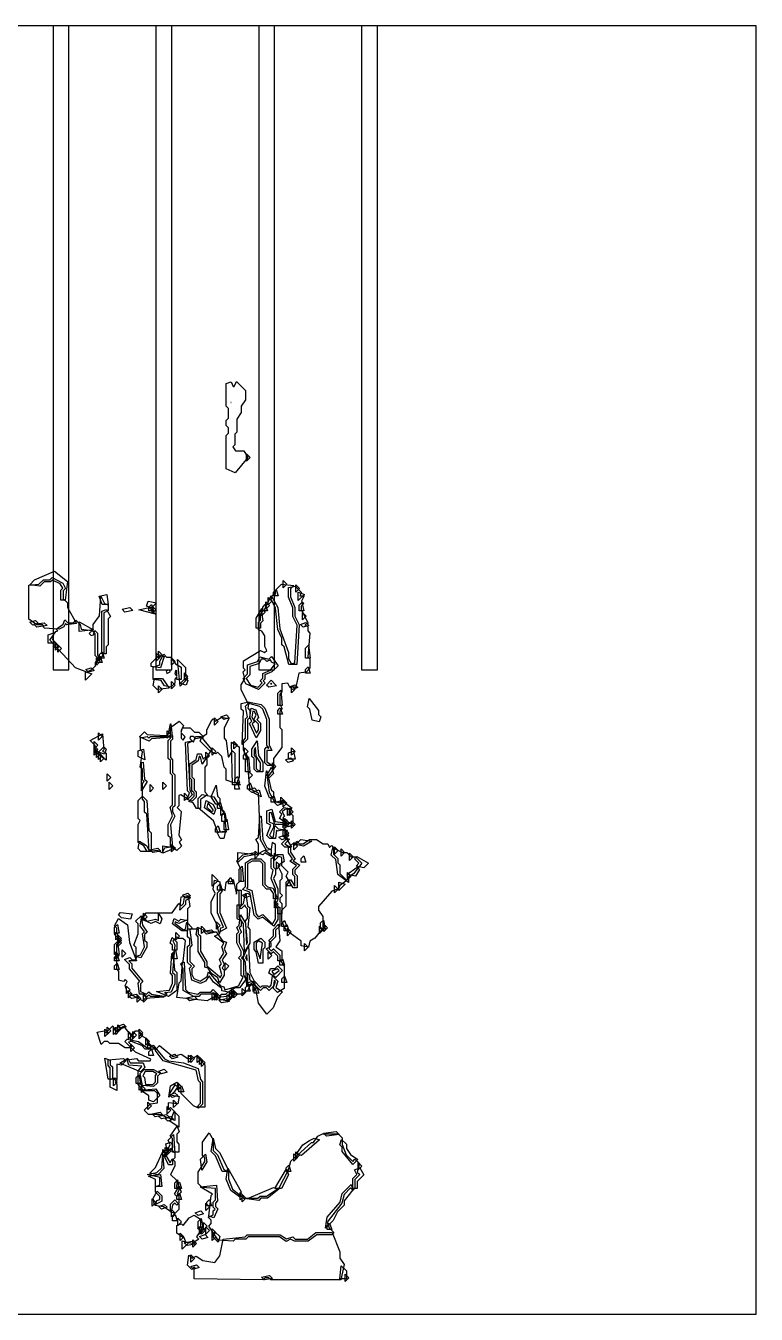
# Model space of a CAD drawing. Header units: millimetres. Extents: x 0 to 289, y 0 to 289.
# Drawn here: x 125.1 to 289.1, y 0 to 289.1 of the extents above; entities that cross this region are included whole.
import ezdxf

# ---------------------------------------------------------------- set-up
doc = ezdxf.new("R2010")
doc.units = ezdxf.units.MM
for name, color, linetype in [('CUT_OUTLINE', 5, 'Continuous'), ('CUT_SLOT', 1, 'Continuous'), ('ENG_D', 3, 'Continuous'), ('ENG_K', 2, 'Continuous'), ('ENG_L', 4, 'Continuous')]:
    doc.layers.add(name, color=color, linetype=linetype)

msp = doc.modelspace()

# ---------------------------------------------------------------- linework, layer by layer
at = {"layer": 'CUT_OUTLINE'}
msp.add_lwpolyline([(0, 0), (289.14, 0), (289.14, 289.14), (0, 289.14), (0, 0)], close=True, dxfattribs=at)
at = {"layer": 'CUT_SLOT'}
for points in [[(131.24, 144.57), (134.8, 144.57), (134.8, 289.14), (131.24, 289.14), (131.24, 144.57)], [(131.24, 144.57), (134.8, 144.57), (134.8, 289.14), (131.24, 289.14), (131.24, 144.57)], [(154.33, 144.57), (157.9, 144.57), (157.9, 289.14), (154.33, 289.14), (154.33, 144.57)], [(154.33, 144.57), (157.9, 144.57), (157.9, 289.14), (154.33, 289.14), (154.33, 144.57)], [(177.43, 144.57), (180.99, 144.57), (180.99, 289.14), (177.43, 289.14), (177.43, 144.57)], [(177.43, 144.57), (180.99, 144.57), (180.99, 289.14), (177.43, 289.14), (177.43, 144.57)], [(200.52, 144.57), (204.09, 144.57), (204.09, 289.14), (200.52, 289.14), (200.52, 144.57)]]:
    msp.add_lwpolyline(points, close=True, dxfattribs=at)
at = {"layer": 'ENG_D'}
for points in [[(175.51, 192.28), (174.69, 191.45), (174.69, 193.1), (175.51, 192.28)], [(134.45, 158.61), (136.52, 154.98), (134.36, 154.67), (134.03, 155), (133.66, 154.27), (132.57, 153.72), (129.21, 153.98), (128.97, 154.69), (127.62, 154.69), (125.77, 156.01), (125.77, 163.58), (128.07, 163.83), (129.05, 164.81), (130.49, 164.81), (131.03, 165.35), (133.43, 164.02), (134.02, 162.83), (133.48, 162.3), (133.48, 160.57), (134.45, 159.61), (134.45, 158.61)], [(180.52, 161.38), (181.19, 161.61), (181.19, 162.5), (182.55, 163.86), (185.33, 163.55), (184.57, 162.78), (184.57, 161), (185.53, 158.59), (185.53, 156.67), (186.5, 154.74), (186, 145.77), (184.14, 145.77), (183.14, 149.75), (182.64, 150.25), (182.64, 151.74), (181.68, 153.66), (181.2, 158.48), (180.21, 160.45), (180.52, 161.38)], [(185.77, 163.7), (186.59, 162.88), (185.77, 162.06), (185.77, 163.7)], [(187.66, 161.54), (186.25, 160.13), (186.25, 162.01), (187.66, 161.54)], [(142.64, 148.36), (141.72, 146.83), (140.71, 147.84), (140.71, 152.66), (140.23, 153.14), (140.23, 154.77), (141.68, 156.7), (141.98, 161.13), (142.81, 159.46), (143.6, 159.2), (143.6, 157.91), (142.64, 157.43), (142.64, 148.36)], [(152.76, 158.64), (153.35, 159.23), (153.82, 157.82), (152.76, 157.82), (152.76, 158.64)], [(178.3, 157.82), (178.3, 158.64), (178.89, 159.23), (179.36, 157.82), (178.3, 157.82)], [(179.02, 159.85), (179.85, 159.03), (179.02, 158.2), (179.02, 159.85)], [(179.51, 159.17), (179.51, 160.81), (180.33, 159.99), (179.51, 159.17)], [(187.51, 157.82), (186.49, 157.82), (186.49, 159.12), (187.12, 159.75), (187.51, 157.82)], [(176.86, 156.2), (177.96, 158.04), (178.32, 155.57), (177.82, 155.07), (177.82, 153.97), (176.86, 153.97), (176.86, 156.2)], [(178.88, 157.58), (178.06, 156.76), (178.06, 158.4), (178.88, 157.58)], [(187.22, 155.79), (187.22, 157.44), (188.04, 156.62), (187.22, 155.79)], [(137.1, 155.34), (140.29, 153.57), (137.1, 153.21), (137.1, 155.34)], [(186.77, 154.79), (188, 155.2), (188.63, 154.58), (187.39, 154.17), (186.77, 154.79)], [(130.11, 152.45), (131.39, 152.88), (131.1, 151.39), (131.9, 150.59), (130.11, 150.59), (130.11, 152.45)], [(131.32, 151.17), (132.14, 150.35), (131.32, 149.53), (131.32, 151.17)], [(132.62, 149.87), (131.8, 149.05), (131.8, 150.69), (132.62, 149.87)], [(132.28, 148.56), (132.28, 150.21), (133.1, 149.39), (132.28, 148.56)], [(153.24, 146.11), (155.1, 147.98), (156.2, 147.61), (155.33, 145.02), (153.24, 145.32), (153.24, 146.11)], [(174.93, 145.71), (177.17, 146.45), (177.69, 147.5), (179.67, 147), (180.26, 147.59), (181.75, 145.51), (180.37, 144.12), (178.78, 143.45), (178.78, 142.54), (178.4, 142.16), (178.88, 141.68), (177.39, 140.18), (174.51, 141.49), (173.91, 142.69), (174.93, 143.7), (174.93, 145.71)], [(187.94, 149.49), (188.6, 150.15), (188.93, 147.22), (187.94, 147.22), (187.94, 149.49)], [(139.2, 144.05), (138.58, 144.67), (139.81, 145.08), (140.44, 144.46), (139.2, 144.05)], [(140.95, 147.32), (141.78, 146.5), (140.95, 145.67), (140.95, 147.32)], [(157.82, 145.67), (157.82, 147.32), (158.64, 146.5), (157.82, 145.67)], [(159.8, 140.91), (159.2, 146.9), (160.95, 145.15), (160.95, 143.22), (161.53, 142.64), (159.8, 140.91)], [(187.94, 143.85), (187.94, 144.67), (188.53, 145.26), (189, 143.85), (187.94, 143.85)], [(157.29, 140.52), (154.6, 140.22), (153.7, 141.12), (154.01, 142.64), (155.78, 142.64), (157.29, 140.52)], [(158.64, 141.2), (157.82, 140.37), (157.82, 142.02), (158.64, 141.2)], [(181.44, 141.05), (179.67, 140.69), (179.16, 141.2), (180.23, 142.26), (181.44, 141.05)], [(182.35, 140.04), (182.66, 136.62), (181.67, 136.62), (181.67, 139.37), (182.35, 140.04)], [(184.36, 140.82), (185.59, 141.23), (186.22, 140.61), (184.98, 140.2), (184.36, 140.82)], [(174.43, 136.46), (175.33, 137.36), (177.94, 136.84), (178.75, 136.03), (179.75, 133.53), (179.75, 127.76), (180.38, 126.5), (179.26, 126.5), (179.26, 123.98), (180.71, 123.01), (180.71, 122.32), (179.28, 120.41), (179.74, 117.18), (180.88, 115.13), (182.09, 114.73), (182.61, 115.25), (184.92, 113.6), (183.24, 113.26), (182.69, 112.72), (183.17, 111.75), (182.8, 111.38), (183.77, 110.9), (182.74, 109.87), (181.01, 109.87), (180.29, 112.52), (179.75, 112.52), (179.75, 110.5), (180.71, 110.02), (180.71, 109.33), (179.8, 107.51), (180.29, 107.02), (180.73, 107.16), (181.01, 109.67), (181.79, 108.89), (183.87, 108.6), (183.22, 107.94), (183.77, 107.4), (183.03, 107.03), (184.29, 106.6), (183.26, 105.57), (184.57, 104.7), (184.57, 103.68), (185.6, 102.13), (185.18, 101.72), (186.63, 100.75), (185.53, 99.65), (185.53, 98.89), (186.01, 98.41), (186.01, 95.66), (185.15, 95.66), (183.57, 98.3), (184.03, 99.22), (182.64, 100.62), (182.64, 102.47), (181.19, 102.95), (181.19, 105.4), (180.42, 105.86), (180.21, 104.39), (179.15, 104.04), (177.82, 106.43), (177.34, 116.95), (175.42, 117.91), (174.93, 124.27), (173.96, 126.69), (173.96, 128.77), (174.45, 129.25), (174.45, 133.58), (174.91, 134.05), (174.43, 136.46)], [(182.73, 134.69), (181.67, 134.69), (181.67, 135.51), (182.26, 136.1), (182.73, 134.69)], [(168.28, 133), (167.46, 132.18), (167.46, 133.83), (168.28, 133)], [(168.94, 134.07), (170.17, 134.48), (170.8, 133.86), (169.56, 133.45), (168.94, 134.07)], [(176.43, 132.96), (175.94, 132.47), (176.88, 130.39), (177.34, 131.14), (177.34, 132.42), (176.32, 133.44), (176.83, 134.45), (176.44, 135.22), (176.09, 135.33), (175.9, 134.01), (176.43, 132.96)], [(141.44, 130.45), (142.26, 129.63), (141.44, 128.81), (141.44, 130.45)], [(151.31, 115.55), (151.31, 119.13), (151.7, 119.51), (151.31, 119.89), (151.31, 122.3), (150.82, 122.8), (151.3, 126.17), (150.83, 126.64), (150.83, 129.35), (152.36, 129.65), (152.76, 129.25), (153.14, 129.63), (156.52, 129.63), (157.12, 130.23), (157.57, 132.52), (157.69, 132.52), (158.07, 129.06), (157.58, 128.57), (157.58, 124.91), (158.06, 124.43), (158.06, 121.54), (158.54, 121.06), (158.54, 114.11), (158.06, 113.63), (158.06, 112.82), (158.57, 111.8), (157.59, 109.83), (158.08, 104.85), (156.29, 104.59), (155.76, 103.52), (154.65, 104.08), (152.78, 103.81), (152.28, 112.18), (151.8, 112.66), (151.8, 115.07), (151.31, 115.55)], [(141.29, 127.7), (140.47, 126.88), (140.47, 128.52), (141.29, 127.7)], [(143.16, 126.8), (142.79, 125.71), (141.47, 126.15), (142.64, 127.32), (143.16, 126.8)], [(163.36, 117.2), (163.36, 116.04), (162.46, 115.14), (161.37, 115.5), (161.88, 117.04), (161.44, 117.48), (160.94, 128.38), (162.48, 128.69), (162.78, 128.39), (163.19, 129.63), (164.44, 129.63), (166.79, 126.76), (164.69, 123.45), (164.36, 125.11), (164.03, 125.22), (163.82, 124.18), (162.4, 123.24), (162.4, 120.57), (162.88, 120.09), (162.88, 117.68), (163.36, 117.2)], [(173, 127.36), (173, 120.42), (172.57, 119.56), (173.34, 118.79), (171.56, 118.79), (171.3, 128.38), (173, 127.36)], [(141.29, 126.26), (140.47, 125.43), (140.47, 127.08), (141.29, 126.26)], [(140.95, 124.95), (140.95, 126.6), (141.78, 125.77), (140.95, 124.95)], [(141.44, 126.12), (142.26, 125.29), (141.44, 124.47), (141.44, 126.12)], [(141.92, 123.99), (141.92, 125.63), (142.74, 124.81), (141.92, 123.99)], [(166.98, 125.43), (166.98, 127.08), (167.8, 126.26), (166.98, 125.43)], [(176.86, 125.21), (176.68, 127.19), (176.37, 126.67), (176.37, 125.39), (176.86, 124.91), (176.86, 122.5), (177.4, 121.95), (177.82, 122.09), (177.82, 123.77), (176.86, 125.21)], [(185.23, 126.33), (185.58, 124.57), (184.08, 124.57), (184.08, 125.95), (185.23, 126.33)], [(160.71, 115.31), (160.71, 116.96), (161.53, 116.14), (160.71, 115.31)], [(169.62, 112.36), (170.14, 108.19), (168.26, 108.19), (167.26, 110.69), (163.84, 113.62), (163.84, 115.75), (164.73, 116.64), (167.37, 116.11), (169.62, 112.36)], [(165.79, 113.81), (166.8, 112.8), (167.22, 112.94), (167.22, 113.17), (166.13, 114.69), (165.97, 114.69), (165.79, 113.81)], [(184.67, 112.76), (183.84, 111.94), (183.84, 113.59), (184.67, 112.76)], [(183.36, 111.18), (184.18, 110.35), (183.36, 109.53), (183.36, 111.18)], [(184.63, 110.39), (185.25, 109.77), (184.02, 109.36), (183.4, 109.98), (184.63, 110.39)], [(183.36, 108.77), (184.18, 107.94), (183.36, 107.12), (183.36, 108.77)], [(174.4, 91.89), (173.48, 90.98), (173, 91.46), (173, 94.83), (172.52, 95.32), (172.52, 96.48), (173.48, 97.44), (173.48, 99.7), (172.47, 101.73), (173.85, 103.11), (176.45, 103.63), (176.9, 103.18), (178.8, 104.13), (180.71, 102.77), (180.71, 100.33), (181.19, 99.85), (181.19, 98.73), (180.73, 97.81), (181.67, 95.46), (181.67, 93.25), (180.71, 93.25), (180.71, 94.38), (180.09, 95.42), (179.16, 95.42), (178.3, 96.28), (178.3, 101.1), (177.72, 101.68), (175.96, 101.68), (174.93, 101.06), (174.93, 95.8), (174.65, 95.52), (175.86, 95.12), (176.84, 89.75), (177.38, 89.2), (178.35, 89.68), (180.33, 87.7), (180.57, 87.7), (181.19, 88.74), (181.19, 91.32), (182.16, 91.32), (182.16, 87.12), (181.19, 86.16), (181.19, 84.71), (179.75, 83.27), (179.75, 82.02), (180.23, 81.54), (180.71, 82.02), (182.16, 80.58), (182.16, 79.59), (183.12, 78.14), (183.12, 73.11), (181.64, 72.22), (180.68, 73.18), (181.16, 74.63), (180.88, 74.91), (180.7, 73.62), (179.75, 72.67), (179.16, 73.25), (178.4, 73.25), (177.82, 72.67), (175.41, 75.08), (175.41, 76.04), (174.93, 76.52), (174.93, 76.62), (174.93, 74.31), (175.46, 73.78), (174.87, 72.6), (173.55, 71.8), (171.94, 71.8), (171.52, 72.22), (170.2, 71.33), (168.34, 71.06), (167.22, 72.18), (166.84, 71.8), (164.43, 71.8), (163.94, 71.32), (162.82, 71.32), (160.47, 72.62), (160.47, 77.53), (159.94, 78.6), (160.48, 79.14), (160.94, 83.76), (160.37, 84.33), (159.41, 84.33), (159.03, 84.71), (158.11, 83.8), (158.55, 82.93), (158.07, 76.71), (158.54, 76.24), (158.54, 74.16), (157.75, 72.3), (156.25, 72.13), (156.78, 71.87), (156.23, 71.32), (153.14, 71.32), (152.76, 71.7), (152.28, 71.22), (151.7, 71.8), (150.62, 71.8), (150.34, 74.3), (150.75, 74.71), (148.42, 77.5), (148.42, 78.45), (147.25, 79.62), (148.49, 80.03), (149.01, 79.51), (149.72, 79.51), (150.18, 80.43), (150.9, 80.67), (151.79, 82.44), (151.3, 85.38), (151.73, 85.81), (150.82, 87.17), (151.14, 89.42), (152.35, 88.21), (154.23, 88.68), (154.93, 88.34), (154.93, 90.11), (157.94, 90.11), (159.48, 92.17), (159.99, 91.66), (160.49, 92.16), (160.76, 93.49), (161.64, 93.49), (161.93, 91.47), (161.43, 90.98), (161.43, 88.51), (159.5, 87.68), (158.68, 88.09), (158.58, 87.79), (160.52, 86.29), (160.98, 86.44), (161.29, 87.95), (162.5, 86.74), (161.93, 86.17), (162.41, 82.8), (161.92, 82.3), (161.92, 79.13), (162.98, 78.07), (162.4, 77.49), (162.4, 76.2), (162.82, 75.36), (164.3, 74.73), (165.81, 75.81), (166.16, 76.87), (168.8, 73.7), (169.58, 73.44), (169.78, 72.82), (172.84, 73.69), (173.91, 75.62), (173.48, 76.04), (173.48, 79.41), (172.9, 79.99), (173.48, 80.58), (173.48, 81.38), (172.52, 83.31), (172.52, 85.4), (172.95, 85.82), (172.47, 86.79), (173.01, 87.34), (173.34, 89.62), (174.44, 87.78), (174.65, 82.97), (174.92, 83.42), (174.44, 88.28), (174.93, 88.77), (174.93, 90.98), (174.46, 91.45), (174.4, 91.89)], [(152.22, 105.22), (152.91, 103.85), (150.97, 103.85), (150.33, 104.49), (150.66, 106.16), (152.22, 105.22)], [(157.82, 103.75), (157.82, 105.39), (158.64, 104.57), (157.82, 103.75)], [(185.29, 105.88), (186.11, 105.05), (185.29, 104.23), (185.29, 105.88)], [(185.76, 105.39), (186.89, 106.51), (189.37, 106.16), (187.5, 105.04), (185.76, 105.39)], [(197.58, 98.17), (197.58, 96.86), (195.18, 98.66), (194.7, 102.05), (193.7, 103.05), (194.03, 104.69), (196.19, 103.61), (197.19, 103.61), (198.16, 102.64), (199.12, 102.64), (200.55, 101.22), (198.7, 98.85), (197.58, 98.17)], [(180.95, 101.82), (180.95, 103.47), (181.77, 102.64), (180.95, 101.82)], [(181.43, 99.89), (181.43, 101.54), (182.26, 100.72), (181.43, 99.89)], [(187.56, 102.85), (188.03, 101.44), (186.98, 101.44), (186.98, 102.26), (187.56, 102.85)], [(168.49, 85.64), (168.19, 87.14), (166.74, 90.06), (166.74, 92.58), (167.67, 94.45), (167.21, 95.37), (167.5, 97.42), (168.66, 97.03), (168.66, 95.51), (169.24, 94.93), (168.66, 94.35), (168.66, 90.16), (170.17, 86.64), (168.49, 85.64)], [(170.59, 96.62), (170.59, 97.44), (171.18, 98.03), (171.65, 96.62), (170.59, 96.62)], [(183.6, 96.96), (184.19, 97.55), (184.66, 96.14), (183.6, 96.14), (183.6, 96.96)], [(195.27, 95.42), (194.44, 94.59), (194.44, 96.24), (195.27, 95.42)], [(195.41, 95.07), (195.41, 96.95), (196.82, 96.48), (195.41, 95.07)], [(162.12, 93.86), (160.89, 93.45), (160.27, 94.07), (161.5, 94.49), (162.12, 93.86)], [(180.95, 91.22), (180.95, 92.86), (181.77, 92.04), (180.95, 91.22)], [(151.56, 89.97), (152.38, 89.15), (151.56, 88.33), (151.56, 89.97)], [(145.05, 86.84), (145.68, 87.47), (146.07, 85.54), (145.05, 85.54), (145.05, 86.84)], [(166.8, 76.45), (166.09, 77.63), (165.29, 77.89), (165.29, 78.96), (163.84, 81.37), (163.84, 84.71), (163.34, 85.22), (163.67, 86.86), (165.83, 85.78), (167.82, 85.78), (169.29, 83.81), (170.17, 83.52), (169.65, 81.94), (170.15, 80.94), (169.18, 79.5), (169.66, 78.55), (169.2, 77.63), (169.63, 77.2), (169.63, 76.07), (168.6, 74.36), (168.22, 75.5), (166.8, 76.45)], [(183.7, 86.98), (182.64, 86.98), (182.64, 87.8), (183.23, 88.39), (183.7, 86.98)], [(183.71, 87.43), (184.18, 86.02), (183.12, 86.02), (183.12, 86.84), (183.71, 87.43)], [(191.07, 85.44), (191.07, 87.08), (191.89, 86.26), (191.07, 85.44)], [(191.31, 86.5), (191.31, 87.8), (191.94, 88.43), (192.33, 86.5), (191.31, 86.5)], [(145.29, 83.99), (145.29, 85.64), (146.11, 84.81), (145.29, 83.99)], [(145.77, 85.15), (146.6, 84.33), (145.77, 83.51), (145.77, 85.15)], [(145.77, 82.55), (145.77, 84.19), (146.6, 83.37), (145.77, 82.55)], [(183.84, 84.95), (183.84, 86.6), (184.67, 85.78), (183.84, 84.95)], [(145.05, 82.99), (145.72, 83.65), (146.04, 80.72), (145.05, 80.72), (145.05, 82.99)], [(147.56, 80.96), (146.74, 80.14), (146.74, 81.78), (147.56, 80.96)], [(177.72, 79.72), (178.28, 83.24), (177.37, 83.79), (176.86, 83.27), (176.86, 81.97), (177.72, 79.72)], [(187.7, 83.23), (188.52, 82.4), (187.7, 81.58), (187.7, 83.23)], [(146.11, 79.27), (145.05, 79.27), (145.05, 80.09), (145.64, 80.68), (146.11, 79.27)], [(145.05, 77.34), (145.05, 78.17), (145.64, 78.75), (146.11, 77.34), (145.05, 77.34)], [(169.87, 78.89), (170.69, 78.07), (169.87, 77.24), (169.87, 78.89)], [(174.8, 79.35), (174.74, 80.62), (174.47, 80), (174.8, 79.35)], [(181.62, 77.54), (180.34, 76.99), (180.78, 76.25), (182.03, 77.13), (181.62, 77.54)], [(148.52, 72.77), (147.7, 71.94), (147.7, 73.59), (148.52, 72.77)], [(171.31, 72.62), (172.14, 71.8), (171.31, 70.98), (171.31, 72.62)], [(174.72, 74.32), (175.96, 74.73), (176.58, 74.11), (175.34, 73.7), (174.72, 74.32)], [(176.13, 74.07), (176.96, 73.25), (176.13, 72.43), (176.13, 74.07)], [(177.43, 72.04), (176.37, 72.04), (176.37, 72.87), (176.96, 73.45), (177.43, 72.04)], [(148.18, 71.47), (149.95, 71.82), (150.6, 71.17), (148.83, 70.82), (148.18, 71.47)], [(150.93, 70.84), (150.11, 70.02), (150.11, 71.66), (150.93, 70.84)], [(152.38, 70.84), (151.56, 70.02), (151.56, 71.66), (152.38, 70.84)], [(163.61, 70.69), (161.84, 70.34), (161.19, 70.99), (162.96, 71.34), (163.61, 70.69)], [(167.46, 72.14), (168.28, 71.32), (167.46, 70.5), (167.46, 72.14)], [(170.35, 70.02), (170.35, 71.66), (171.17, 70.84), (170.35, 70.02)], [(171.65, 71.32), (170.83, 70.5), (170.83, 72.14), (171.65, 71.32)], [(143.7, 63.13), (142.88, 62.31), (142.88, 63.95), (143.7, 63.13)], [(144.19, 63.61), (143.36, 62.79), (143.36, 64.43), (144.19, 63.61)], [(144.81, 64.43), (145.63, 63.61), (144.81, 62.79), (144.81, 64.43)], [(145.77, 63.27), (145.77, 64.91), (146.6, 64.09), (145.77, 63.27)], [(147.36, 61.2), (147.86, 61.7), (150.45, 61.19), (152.36, 59.75), (153.14, 59.75), (153.74, 60.35), (156.29, 57.3), (157.17, 56.86), (160.53, 56.38), (163.81, 55.11), (164.31, 52.65), (164.81, 52.14), (164.81, 47.13), (163.89, 46.21), (162.74, 46.79), (159.99, 49.54), (159.99, 50.47), (158.61, 51.46), (157.25, 49.32), (159.55, 48.86), (159.22, 47.2), (157.1, 47.44), (157.1, 45.88), (157.58, 46.36), (158.54, 45.4), (158.54, 43.5), (155.13, 44.82), (152.66, 44.82), (151.7, 45.78), (153.13, 47.21), (154.69, 47.43), (154.69, 49.54), (154.11, 50.12), (151.7, 50.12), (150.35, 51.46), (150.35, 54.53), (151.13, 55.69), (148.25, 55.91), (147.86, 57.06), (149.95, 57.36), (150.45, 56.86), (153.07, 56.86), (153.19, 57.22), (149.73, 58.83), (147.36, 61.2)], [(149.01, 62.65), (148.18, 61.82), (148.18, 63.47), (149.01, 62.65)], [(149.49, 62.16), (148.66, 61.34), (148.66, 62.99), (149.49, 62.16)], [(149.15, 63.47), (149.97, 62.65), (149.15, 61.82), (149.15, 63.47)], [(150.59, 61.82), (150.59, 63.47), (151.41, 62.65), (150.59, 61.82)], [(152.04, 60.38), (152.04, 62.02), (152.86, 61.2), (152.04, 60.38)], [(152.52, 61.06), (153.34, 60.24), (152.52, 59.41), (152.52, 61.06)], [(158.61, 58.34), (159.23, 57.72), (158, 57.31), (157.37, 57.93), (158.61, 58.34)], [(162.16, 58.17), (162.98, 57.35), (162.16, 56.52), (162.16, 58.17)], [(145.53, 52.77), (144.09, 52.77), (144.09, 55.32), (143.6, 55.8), (143.6, 57.09), (147.07, 57.35), (147.56, 56.86), (146.58, 55.88), (145.53, 56.09), (145.53, 52.77)], [(144.81, 51.22), (144.81, 52.87), (145.63, 52.04), (144.81, 51.22)], [(152.01, 51.56), (153.62, 51.56), (154.21, 52.14), (154.21, 53.59), (154.54, 53.92), (153.66, 54.45), (151.93, 54.45), (151.38, 53.53), (151.78, 53.12), (152.01, 51.56)], [(177.72, 26.5), (179.19, 26.5), (181.97, 28.36), (184.1, 32.37), (184.59, 34.34), (189.29, 38.55), (189.74, 38.55), (190.67, 39.94), (191.74, 40.48), (195.27, 40.48), (196.13, 39.62), (196.13, 38.12), (197.06, 35.8), (198.54, 34.31), (199.02, 34.8), (200.01, 33.81), (199.53, 31.88), (200.09, 31.32), (199.02, 30.26), (199.02, 28.33), (198.54, 27.85), (198.06, 28.33), (196.59, 26.86), (196.11, 24.95), (192.79, 20.68), (193.21, 19.41), (194.3, 18.31), (193.82, 17.83), (190.43, 17.83), (188.5, 16.38), (185.47, 16.38), (184.57, 16.84), (183.58, 16.35), (182.08, 17.35), (175.03, 17.35), (174.55, 16.87), (172.14, 16.87), (171.65, 16.38), (168.29, 16.64), (166.18, 19.79), (166.74, 20.34), (166.74, 21.1), (166.09, 21.75), (167.22, 22.32), (167.22, 23.23), (167.6, 23.61), (167.22, 23.99), (167.22, 25.16), (167.7, 25.64), (167.7, 28.21), (164.7, 28.44), (163.84, 29.3), (163.84, 31.87), (165.29, 34.28), (165.29, 35.08), (164.81, 35.56), (164.81, 38.63), (166.27, 40.68), (167.22, 39.1), (167.22, 36.72), (168.14, 35.8), (169.57, 32.46), (170.59, 31.95), (170.59, 30.41), (171.51, 28.1), (174.05, 26.02), (177.24, 26.02), (177.72, 26.5)], [(158.58, 36.22), (157.02, 37), (157.55, 38.07), (157.05, 39.08), (158.26, 40.3), (158.58, 36.22)], [(159.56, 28), (159.08, 27.03), (159.51, 26.6), (159.51, 24.96), (159.03, 24.48), (158.54, 24.96), (158.04, 24.46), (157.75, 22.97), (156.05, 24.1), (154.13, 24.38), (154.5, 25.49), (155.17, 25.71), (155.17, 26.4), (154.21, 27.37), (154.21, 28.58), (155.17, 29.06), (155.17, 30.65), (152.39, 31.35), (154.57, 31.79), (155.66, 32.88), (155.95, 36.67), (157.56, 33.99), (158, 34.86), (158.54, 34.31), (158.54, 33.19), (157.63, 31.37), (159.03, 29.98), (159.03, 28.53), (159.56, 28)], [(156.37, 36.96), (157.2, 36.14), (156.37, 35.32), (156.37, 36.96)], [(156.86, 35.8), (156.86, 37.45), (157.68, 36.62), (156.86, 35.8)], [(159.03, 29.01), (159.61, 29.6), (160.08, 28.19), (159.03, 28.19), (159.03, 29.01)], [(153.48, 24.24), (153.48, 25.88), (154.31, 25.06), (153.48, 24.24)], [(158.64, 22.65), (157.82, 21.83), (157.82, 23.47), (158.64, 22.65)], [(166.83, 24.34), (165.77, 24.34), (165.77, 25.16), (166.36, 25.75), (166.83, 24.34)], [(163.84, 20.82), (164.47, 21.45), (164.86, 19.52), (163.84, 19.52), (163.84, 20.82)], [(160.57, 17.35), (159.75, 16.53), (159.75, 18.17), (160.57, 17.35)], [(164.09, 19.62), (164.91, 18.79), (164.09, 17.97), (164.09, 19.62)], [(167.8, 17.35), (166.98, 16.53), (166.98, 18.17), (167.8, 17.35)], [(161.36, 15.4), (160.7, 16.05), (162.48, 16.41), (163.13, 15.75), (161.36, 15.4)], [(162.98, 12.53), (162.16, 11.71), (162.16, 13.35), (162.98, 12.53)], [(162.82, 10.09), (162.19, 10.71), (163.43, 11.12), (164.05, 10.5), (162.82, 10.09)], [(178.7, 7.69), (178.05, 8.34), (179.83, 8.69), (180.48, 8.04), (178.7, 7.69)], [(197.09, 7.95), (195.62, 7.95), (195.95, 10.89), (197.09, 9.74), (197.09, 7.95)]]:
    msp.add_lwpolyline(points, close=True, dxfattribs=at)
at = {"layer": 'ENG_K'}
for points in [[(127.08, 164.77), (131.59, 166.77), (134.46, 164.43), (133.94, 160.23), (133, 160.23), (133, 162.5), (133.42, 162.92), (132.83, 163.9), (131.12, 164.76), (130.69, 164.33), (129.25, 164.33), (128.27, 163.35), (125.99, 163.67), (127.08, 164.77)], [(180.71, 161.19), (180.71, 162.02), (181.3, 162.6), (181.77, 161.19), (180.71, 161.19)], [(183.7, 163.84), (182.88, 163.02), (182.88, 164.67), (183.7, 163.84)], [(143.33, 161.48), (143.64, 159.27), (142.23, 159.27), (141.6, 161.14), (143.33, 161.48)], [(154.45, 159.66), (153.31, 158.51), (152.21, 158.87), (152.6, 160.03), (154.45, 159.66)], [(142.16, 157.75), (143.23, 158.11), (144.15, 156.58), (143.6, 156.03), (143.6, 150.25), (143.12, 149.77), (143.12, 148.18), (142.16, 148.18), (142.16, 157.75)], [(146.73, 158.21), (148.5, 158.56), (149.15, 157.91), (147.38, 157.56), (146.73, 158.21)], [(152.84, 158.56), (154.27, 157.13), (150.46, 158.09), (152.84, 158.56)], [(153.48, 157.24), (153.48, 158.88), (154.31, 158.06), (153.48, 157.24)], [(127.91, 155.06), (126.67, 154.65), (126.05, 155.28), (127.29, 155.69), (127.91, 155.06)], [(127.62, 154.19), (126.95, 154.86), (129.23, 155.18), (129.9, 154.52), (127.62, 154.19)], [(142.25, 146.25), (141.2, 146.25), (141.2, 147.08), (141.78, 147.66), (142.25, 146.25)], [(142.73, 147.22), (141.68, 147.22), (141.68, 148.04), (142.26, 148.63), (142.73, 147.22)], [(155.27, 147.46), (154.45, 146.64), (154.45, 148.28), (155.27, 147.46)], [(154.93, 148.76), (155.75, 147.94), (154.93, 147.12), (154.93, 148.76)], [(138.54, 142.3), (138.54, 144.18), (139.95, 143.71), (138.54, 142.3)], [(159.78, 141.57), (160.95, 142.74), (161.47, 142.22), (161.11, 141.13), (159.78, 141.57)], [(160.71, 142.3), (160.71, 143.95), (161.53, 143.12), (160.71, 142.3)], [(154.93, 141.05), (155.75, 140.23), (154.93, 139.41), (154.93, 141.05)], [(184.81, 141.05), (185.63, 140.23), (184.81, 139.41), (184.81, 141.05)], [(175.69, 135.97), (176.8, 135.6), (177.37, 133.9), (176.96, 133.48), (177.82, 132.62), (177.82, 131.01), (176.83, 129.35), (175.36, 132.57), (175.84, 133.05), (175.4, 133.93), (175.69, 135.97)], [(191.35, 134.03), (190.99, 132.97), (189.42, 133.28), (188.92, 135.78), (188.4, 136.3), (188.77, 138.14), (190.83, 135.5), (190.83, 134.55), (191.35, 134.03)], [(143.12, 124.33), (140.71, 126.14), (140.71, 127.6), (139.59, 128.72), (142.37, 130.26), (142.65, 126.65), (142.32, 126.32), (143.12, 125.92), (143.12, 124.33)], [(151.8, 130.69), (152.38, 130.11), (158.06, 129.81), (158.06, 129.47), (153.35, 129.15), (152.82, 128.62), (150.65, 129.55), (151.8, 130.69)], [(156.86, 130.93), (157.68, 130.11), (156.86, 129.29), (156.86, 130.93)], [(171.8, 126.88), (171.8, 128.52), (172.62, 127.7), (171.8, 126.88)], [(177.33, 125.38), (178.3, 123.92), (178.3, 121.68), (177, 121.68), (176.37, 122.3), (176.37, 124.71), (175.89, 125.19), (175.89, 126.8), (177.03, 128.7), (177.33, 125.38)], [(165.29, 117.2), (165.91, 116.58), (164.33, 115.53), (164.33, 113.49), (163.47, 113.49), (162.72, 114.73), (161.71, 115.07), (162.88, 116.24), (162.88, 117), (162.4, 117.48), (162.4, 119.89), (161.92, 120.37), (161.92, 123.49), (163.39, 124.47), (163.65, 125.77), (164.5, 125.77), (164.91, 124.53), (165.29, 124.91), (165.77, 124.43), (165.77, 123.27), (165.29, 122.78), (165.29, 117.2)], [(165.53, 124.47), (165.53, 126.12), (166.35, 125.29), (165.53, 124.47)], [(174.55, 125.98), (175.02, 124.57), (173.96, 124.57), (173.96, 125.39), (174.55, 125.98)], [(175.03, 126.26), (174.2, 125.43), (174.2, 127.08), (175.03, 126.26)], [(175.12, 125.1), (175.43, 121.68), (174.45, 121.68), (174.45, 124.43), (175.12, 125.1)], [(183.4, 124.43), (184.63, 124.85), (185.25, 124.22), (184.02, 123.81), (183.4, 124.43)], [(184.81, 127.08), (185.63, 126.26), (184.81, 125.43), (184.81, 127.08)], [(175.17, 121.78), (175.99, 120.96), (175.17, 120.13), (175.17, 121.78)], [(180.71, 117.2), (180.71, 115.9), (179.82, 115.9), (178.78, 118.51), (179.16, 121.91), (179.23, 121.92), (180.21, 117.7), (180.71, 117.2)], [(179.75, 120.37), (179.2, 120.92), (180.29, 122.73), (180.75, 121.37), (179.75, 120.37)], [(144.19, 120.47), (143.36, 119.65), (143.36, 121.3), (144.19, 120.47)], [(144.67, 118.55), (143.85, 117.72), (143.85, 119.37), (144.67, 118.55)], [(153.82, 118.06), (153, 117.24), (153, 118.89), (153.82, 118.06)], [(155.89, 119.37), (156.72, 118.55), (155.89, 117.72), (155.89, 119.37)], [(167.82, 118.71), (168.17, 116.25), (168.66, 115.75), (168.66, 114.45), (167.81, 114.45), (166.7, 116.11), (167.82, 118.71)], [(172.04, 118.65), (172.62, 119.23), (173.09, 117.82), (172.04, 117.82), (172.04, 118.65)], [(174.93, 117.82), (174.93, 118.65), (175.51, 119.23), (175.98, 117.82), (174.93, 117.82)], [(175.83, 117.07), (175.2, 117.69), (176.44, 118.1), (177.06, 117.48), (175.83, 117.07)], [(177.99, 116.14), (175.99, 117.14), (177.49, 117.65), (177.99, 116.14)], [(180.82, 116.34), (181.29, 114.93), (180.23, 114.93), (180.23, 115.75), (180.82, 116.34)], [(182.4, 114.35), (182.4, 116), (183.22, 115.17), (182.4, 114.35)], [(168.77, 114.9), (169.24, 113.49), (168.18, 113.49), (168.18, 114.31), (168.77, 114.9)], [(169.73, 112.76), (168.9, 111.94), (168.9, 113.59), (169.73, 112.76)], [(181.61, 114.17), (180.99, 114.8), (182.22, 115.21), (182.84, 114.59), (181.61, 114.17)], [(169.14, 111.9), (169.77, 112.53), (170.16, 110.59), (169.14, 110.59), (169.14, 111.9)], [(169.63, 110.45), (170.28, 111.11), (170.63, 108.67), (169.63, 108.67), (169.63, 110.45)], [(176.8, 106.55), (177.34, 107.09), (177.66, 111.8), (177.99, 111.8), (178.3, 106.56), (179.2, 104.75), (180.23, 104.24), (180.23, 102.7), (178.82, 103.54), (178.37, 103.09), (177.34, 103.43), (177.34, 105.48), (176.8, 106.55)], [(185.63, 109.87), (184.81, 109.05), (184.81, 110.69), (185.63, 109.87)], [(168.76, 108.19), (167.7, 108.19), (167.7, 109.01), (168.29, 109.6), (168.76, 108.19)], [(169.93, 108.49), (169.58, 106.74), (168.76, 106.74), (168.07, 108.12), (169.93, 108.49)], [(182.88, 108.77), (183.7, 107.94), (182.88, 107.12), (182.88, 108.77)], [(154.77, 104.59), (155.42, 103.94), (153.65, 103.59), (152.99, 104.24), (154.77, 104.59)], [(158.71, 104.69), (155.89, 103.48), (155.89, 105.09), (158.71, 104.69)], [(194.44, 104.91), (195.27, 104.09), (194.44, 103.27), (194.44, 104.91)], [(195.89, 104.43), (196.71, 103.61), (195.89, 102.78), (195.89, 104.43)], [(172.76, 101.34), (172.76, 103.64), (176.37, 103.23), (176.37, 103.12), (174.08, 102.66), (172.76, 101.34)], [(177.92, 102.16), (178.78, 101.3), (178.78, 96.48), (179.38, 95.88), (180.64, 95.63), (181.7, 92.99), (181.24, 92.09), (181.67, 91.66), (181.67, 88.6), (180.78, 87.1), (178.27, 89.11), (177.29, 88.62), (176.39, 89.52), (175.44, 94.75), (173.76, 95.31), (174.45, 96), (174.45, 101.33), (175.82, 102.16), (177.92, 102.16)], [(177.44, 103.13), (176.61, 102.3), (176.61, 103.95), (177.44, 103.13)], [(197.82, 103.47), (198.64, 102.64), (197.82, 101.82), (197.82, 103.47)], [(202.07, 101.25), (201.03, 100.21), (199.26, 100.57), (199.89, 101.2), (198.92, 102.16), (199.46, 102.7), (202.07, 101.25)], [(166.98, 98.65), (168.28, 97.34), (166.98, 96.04), (166.98, 98.65)], [(173, 97.1), (173, 99.85), (173.68, 100.53), (173.99, 97.1), (173, 97.1)], [(199.53, 100.31), (200.05, 99.79), (199.14, 98.28), (197.23, 98.66), (199.53, 100.31)], [(198.16, 98.31), (197.34, 97.48), (197.34, 99.13), (198.16, 98.31)], [(174.94, 86.83), (175.41, 86.36), (175.41, 83.3), (174.24, 81.35), (173.97, 87.63), (173, 89.08), (173, 91.18), (173.98, 92.16), (174.44, 94.45), (174.52, 94.45), (174.91, 91.67), (175.42, 91.17), (174.94, 86.83)], [(175.61, 93.86), (174.38, 93.45), (173.76, 94.07), (174.99, 94.49), (175.61, 93.86)], [(146.41, 90.13), (148.99, 89.84), (148.59, 88.64), (146.62, 88.92), (145.91, 89.63), (146.41, 90.13)], [(147.44, 73.75), (147.89, 74.65), (147.46, 75.08), (147.04, 74.66), (146.01, 75), (146.01, 77), (145.53, 77.49), (145.53, 82.99), (146.01, 83.47), (146.01, 84.23), (144.95, 85.3), (145.53, 85.88), (145.53, 86.64), (144.99, 87.19), (145.94, 88.78), (147.93, 87.36), (148.42, 83.43), (149.98, 79.27), (148.28, 79.27), (148.91, 78.65), (148.91, 77.67), (151.4, 74.68), (150.83, 74.11), (150.83, 72.44), (152.22, 71.85), (152.76, 72.38), (153.36, 71.79), (156.14, 71.39), (156.13, 71.17), (151.9, 70.85), (151.36, 70.3), (147.98, 72.12), (147.44, 73.75)], [(150.95, 79.94), (149.87, 80.3), (149.87, 82.3), (149.35, 82.83), (150.35, 85.34), (150.35, 87.6), (149.77, 88.19), (151, 89.42), (151.3, 87.31), (152.35, 85.75), (151.8, 85.2), (151.8, 83.95), (152.28, 83.47), (152.28, 82.34), (150.95, 79.94)], [(164.57, 87.08), (165.39, 86.26), (164.57, 85.44), (164.57, 87.08)], [(167.94, 88.05), (168.76, 87.22), (167.94, 86.4), (167.94, 88.05)], [(192.86, 86.74), (192.03, 85.92), (192.03, 87.56), (192.86, 86.74)], [(159.03, 81.68), (158.06, 81.68), (158.06, 82.79), (157.54, 83.3), (157.96, 84.54), (159.03, 83.47), (159.03, 81.68)], [(158.78, 85.64), (159.61, 84.81), (158.78, 83.99), (158.78, 85.64)], [(165.69, 85.27), (165.04, 85.93), (166.81, 86.28), (167.47, 85.63), (165.69, 85.27)], [(157.41, 72.75), (158.06, 74.26), (158.06, 76.04), (157.57, 76.53), (157.91, 80.96), (158.19, 80.96), (158.53, 77.21), (159.03, 76.72), (159.03, 72.64), (157.13, 71.29), (154.48, 72.42), (157.41, 72.75)], [(158.06, 81.06), (158.69, 81.69), (159.08, 79.75), (158.06, 79.75), (158.06, 81.06)], [(174.71, 73.56), (174.45, 78.97), (173.94, 79.99), (175.12, 82.74), (175.41, 76.68), (176.45, 74.6), (174.71, 73.56)], [(160.95, 72.87), (161.55, 72.27), (163.76, 71.82), (164.23, 72.28), (166.64, 72.28), (167.22, 72.87), (168.34, 71.75), (165.82, 70.35), (158.99, 71.11), (159.52, 74.33), (160, 74.8), (160.32, 79.03), (160.65, 79.03), (160.95, 72.87)], [(181.67, 78.17), (182.74, 77.1), (181.23, 75.59), (179.7, 76.51), (180.05, 77.58), (181.09, 77.58), (181.67, 78.17)], [(181.64, 71.18), (180.67, 68.78), (179.24, 67.34), (177.35, 69.77), (176.87, 72.68), (175.82, 74.24), (176.37, 74.79), (177.82, 73.35), (178.2, 73.73), (179.36, 73.73), (179.75, 73.35), (180.24, 73.84), (180.54, 75.93), (181.71, 74.76), (181.24, 73.35), (182.78, 72.32), (181.64, 71.18)], [(170.53, 72.32), (171.76, 71.91), (170.19, 70.34), (168.59, 70.66), (168.97, 71.8), (170.01, 71.8), (170.53, 72.32)], [(171.31, 73.11), (172.14, 72.28), (171.31, 71.46), (171.31, 73.11)], [(167.94, 70.5), (167.94, 72.14), (168.76, 71.32), (167.94, 70.5)], [(151.02, 62.58), (152.24, 61.84), (152.72, 60.41), (154.5, 59.51), (151.94, 59.51), (151.18, 60.27), (148.88, 61.19), (148.19, 61.05), (149.01, 60.24), (148.52, 59.75), (147.39, 59.75), (145.94, 60.72), (143.99, 60.72), (143.5, 61.2), (142.74, 61.2), (142.05, 60.51), (141.12, 63.31), (142.72, 63.63), (143.12, 63.23), (144.63, 64.74), (145.2, 63.61), (145.46, 63.61), (147.03, 64.66), (148.89, 62.33), (149.74, 63.61), (150.5, 63.61), (151.02, 62.58)], [(149.49, 59.75), (148.66, 58.93), (148.66, 60.58), (149.49, 59.75)], [(164.33, 47.33), (164.33, 51.94), (163.86, 52.41), (163.4, 54.75), (155.99, 56.89), (154.13, 59.29), (155.16, 60.32), (158.12, 57.85), (160.03, 58.33), (161.51, 57.35), (162.34, 57.35), (163.41, 57.88), (165.29, 56), (165.29, 46.5), (163.5, 46.5), (164.33, 47.33)], [(144.09, 56), (144.57, 55.52), (144.57, 52.77), (143.64, 52.77), (142.82, 57.46), (144.09, 57.04), (144.09, 56)], [(154.96, 54.56), (156.2, 54.97), (156.82, 54.35), (155.59, 53.94), (154.96, 54.56)], [(145.53, 51.66), (145.53, 50.21), (144.09, 50.93), (144.09, 52.7), (145.12, 53.04), (145.63, 52.53), (145.15, 52.04), (145.53, 51.66)], [(151.7, 54.94), (153.79, 54.94), (155.32, 54.02), (154.69, 53.39), (154.69, 51.94), (153.81, 51.07), (151.35, 51.34), (150.81, 54.05), (151.7, 54.94)], [(158.49, 49.96), (157.24, 48.71), (157.6, 51.23), (159.06, 52.11), (159.58, 51.59), (158.49, 49.96)], [(159.23, 49.05), (158, 48.64), (157.37, 49.26), (158.61, 49.67), (159.23, 49.05)], [(159.27, 50.26), (159.27, 51.9), (160.09, 51.08), (159.27, 50.26)], [(159.51, 49.88), (159.51, 50.7), (160.09, 51.29), (160.56, 49.88), (159.51, 49.88)], [(153.34, 46.74), (152.52, 45.92), (152.52, 47.57), (153.34, 46.74)], [(158.3, 48.05), (159.12, 47.23), (158.3, 46.4), (158.3, 48.05)], [(155.25, 45.32), (155.9, 44.67), (154.13, 44.31), (153.48, 44.96), (155.25, 45.32)], [(157.35, 44.19), (155.57, 43.83), (154.92, 44.48), (156.69, 44.84), (157.35, 44.19)], [(157.03, 43.34), (156.41, 43.96), (157.64, 44.37), (158.27, 43.75), (157.03, 43.34)], [(159.51, 41.96), (157.52, 43.28), (158.46, 45.48), (159.51, 44.43), (159.51, 41.96)], [(159.51, 38.17), (159.51, 36.38), (158.06, 36.38), (158.06, 39.42), (157.51, 39.97), (159.1, 42.21), (159.54, 40.9), (159.03, 40.38), (159.03, 38.65), (159.51, 38.17)], [(191.99, 40.66), (194.77, 40.97), (195.45, 40.3), (192.67, 39.99), (191.99, 40.66)], [(157.73, 38.62), (158.1, 37.52), (156.95, 36.38), (156.58, 38.23), (157.73, 38.62)], [(167.15, 39.51), (167.22, 39.52), (167.68, 37.22), (168.62, 36.28), (170.74, 32.05), (169.23, 32.05), (167.74, 35.52), (166.72, 36.54), (167.15, 39.51)], [(185.87, 36.02), (187.29, 38), (188.78, 39), (189.85, 39.53), (191.07, 39.13), (187.03, 35.63), (185.87, 36.02)], [(197.09, 38.17), (197.09, 37.18), (197.99, 35.83), (199.64, 34.73), (198.52, 33.61), (196.13, 36.54), (196.13, 37.49), (195.61, 38), (196.03, 39.24), (197.09, 38.17)], [(154.25, 32.91), (155.81, 36.35), (156.14, 32.68), (154.77, 31.3), (152.99, 31.66), (154.25, 32.91)], [(156.72, 36.14), (155.89, 35.32), (155.89, 36.96), (156.72, 36.14)], [(156.37, 35.8), (156.37, 37.45), (157.2, 36.62), (156.37, 35.8)], [(185.29, 36), (186.11, 35.18), (185.29, 34.36), (185.29, 36)], [(185.77, 34.84), (185.77, 36.48), (186.59, 35.66), (185.77, 34.84)], [(173.5, 27.49), (173.13, 26.36), (171.12, 27.79), (170.1, 30.33), (170.45, 32.77), (173.5, 27.49)], [(181.01, 28.19), (183.66, 32.62), (184.1, 31.3), (182.55, 28.19), (181.01, 28.19)], [(183.6, 32.87), (184.19, 33.46), (184.66, 32.05), (183.6, 32.05), (183.6, 32.87)], [(192.42, 19.32), (192.77, 21.79), (195.67, 25.17), (196.15, 27.11), (198.16, 29.12), (198.57, 27.9), (196.61, 25.46), (196.61, 24.48), (195.12, 22.99), (194.16, 21.06), (192.42, 19.32)], [(174.06, 26.5), (173.24, 25.68), (173.24, 27.33), (174.06, 26.5)], [(173.72, 26.84), (174.55, 26.02), (173.72, 25.2), (173.72, 26.84)], [(177.42, 25.53), (174.77, 25.91), (180.7, 28.45), (181.94, 28.04), (179.35, 26.02), (177.92, 26.02), (177.42, 25.53)], [(156.2, 24.61), (156.82, 23.99), (155.59, 23.58), (154.96, 24.2), (156.2, 24.61)], [(165.01, 22.54), (163.78, 22.13), (163.16, 22.75), (164.39, 23.17), (165.01, 22.54)], [(166.35, 24.09), (165.53, 23.27), (165.53, 24.92), (166.35, 24.09)], [(158.65, 22.37), (159.12, 20.96), (158.06, 20.96), (158.06, 21.79), (158.65, 22.37)], [(159.27, 19.9), (159.27, 21.54), (160.09, 20.72), (159.27, 19.9)], [(165.87, 19.76), (165.05, 18.94), (165.05, 20.58), (165.87, 19.76)], [(192.76, 19.03), (192.76, 19.86), (193.34, 20.44), (193.81, 19.03), (192.76, 19.03)], [(165.35, 17.86), (165.98, 17.24), (164.74, 16.83), (164.12, 17.45), (165.35, 17.86)], [(164.57, 17.97), (164.57, 19.62), (165.39, 18.79), (164.57, 17.97)], [(165.53, 17.97), (165.53, 19.62), (166.35, 18.79), (165.53, 17.97)], [(160.23, 16.48), (161.64, 16.01), (160.23, 14.6), (160.23, 16.48)], [(162.64, 16.73), (163.46, 15.9), (162.64, 15.08), (162.64, 16.73)], [(196.85, 9.01), (197.68, 8.19), (196.85, 7.37), (196.85, 9.01)]]:
    msp.add_lwpolyline(points, close=True, dxfattribs=at)
at = {"layer": 'ENG_L'}
for points in [[(170.59, 198.92), (170.11, 199.4), (170.11, 200.57), (170.59, 201.05), (170.59, 203.26), (170.11, 203.74), (170.11, 208.83), (171.19, 209.2), (171.7, 208.18), (171.89, 208.18), (172.45, 209.31), (174.45, 207.31), (174.45, 205.21), (173.48, 203.77), (173.48, 202.32), (172.52, 200.88), (172.52, 197.96), (172.04, 197.48), (172.04, 195.07), (171.62, 194.65), (172.17, 193.72), (174.1, 193.72), (174.98, 192.25), (172.11, 188.85), (170.11, 189.71), (170.11, 197.19), (170.59, 197.68), (170.59, 198.92)], [(171.18, 204.6), (171.17, 204.56), (171.21, 204.56), (171.18, 204.6)], [(174.26, 142.56), (173.94, 144.17), (174.35, 144.57), (173.96, 144.95), (173.96, 146.63), (177.81, 148.94), (178.74, 148.48), (179.21, 148.95), (178.78, 149.81), (178.78, 152.21), (178.14, 153.28), (177.34, 153.55), (177.34, 155.27), (177.82, 155.75), (177.82, 157.2), (178.82, 158.2), (180.21, 161.25), (181.67, 158.62), (182.15, 153.78), (184.08, 148.47), (184.08, 147.04), (184.68, 146.04), (185.54, 146.21), (186.01, 154.64), (185.05, 156.56), (185.05, 158.5), (184.08, 160.91), (184.08, 163.08), (185.61, 163.38), (187.03, 161.96), (186.64, 161.19), (187.61, 161.19), (187.03, 160.04), (187.56, 159.51), (186.98, 158.93), (186.98, 158.12), (188.5, 155.06), (187.75, 154.69), (188.42, 154.36), (188.42, 153.34), (188.91, 152.85), (188.43, 147.55), (188.9, 147.08), (188.9, 144.95), (188.05, 144.1), (186.45, 143.87), (185.72, 140.71), (184.42, 140.71), (183.95, 141.65), (182.64, 141.47), (182.64, 139.65), (182.16, 139.17), (182.16, 136.91), (182.69, 135.85), (182.16, 135.31), (182.16, 131.66), (182.64, 131.18), (182.64, 127.14), (180.71, 124.73), (180.71, 123.12), (179.41, 123.12), (178.78, 123.75), (178.78, 126.84), (179.26, 127.32), (179.64, 126.94), (179.71, 127.16), (179.26, 127.6), (179.26, 133.44), (178.34, 135.76), (177.69, 136.4), (175, 137.14), (173.48, 140.17), (173.48, 141.26), (174.26, 142.56)], [(133.52, 154.84), (133.86, 155.86), (134.55, 155.17), (135.79, 155.17), (136.38, 155.75), (137.32, 154.81), (137.54, 153.7), (140.03, 153.43), (139.37, 152.76), (139.81, 152.31), (140.28, 152.47), (140.61, 153.45), (141.2, 152.86), (141.2, 148), (141.76, 146.87), (140.71, 146.35), (140.71, 145.43), (139.89, 144.61), (138.8, 144.06), (136.24, 145.09), (130.52, 151.3), (131.89, 153.21), (132.32, 153.35), (131.9, 153.76), (133.52, 154.84)], [(157.71, 147.46), (158.71, 145.95), (159.99, 145.19), (159.99, 142.4), (159.03, 142.4), (159.03, 143.02), (158.54, 142.54), (158.54, 141.58), (157.66, 140.69), (156.22, 140.98), (155.5, 142.18), (153.72, 142.43), (153.72, 145.22), (155.17, 145.71), (155.17, 146.56), (156.09, 148.09), (156.72, 147.46), (157.71, 147.46)], [(174.56, 142.66), (175.56, 141.17), (177.26, 140.74), (178.2, 141.68), (177.72, 142.16), (178.3, 142.74), (178.3, 143.76), (180.07, 144.52), (181.07, 145.92), (180.27, 146.33), (180.09, 146.88), (179.22, 146.44), (178.68, 146.98), (177.97, 146.98), (177.51, 146.06), (175.41, 145.36), (175.41, 143.5), (174.56, 142.66)], [(157.42, 144.53), (156.66, 144.38), (156.78, 143.75), (157.53, 144.19), (157.42, 144.53)], [(159.03, 143.22), (159.03, 144.39), (158.73, 144.49), (158.56, 143.68), (159.03, 143.22)], [(180.23, 141.58), (180.09, 141.44), (180.37, 141.44), (180.23, 141.58)], [(173.96, 135.32), (173.48, 135.79), (173.48, 137.06), (175.23, 137.41), (174.95, 135.97), (175.41, 135.51), (175.41, 133.87), (174.93, 133.38), (174.93, 129.05), (173.7, 127.82), (173.96, 135.32)], [(159.51, 114.11), (159.12, 113.73), (160, 112.85), (159.51, 107.51), (160.04, 106.45), (159.56, 105.97), (160.04, 105.01), (159.06, 104.03), (157.58, 104.92), (157.58, 106.88), (157.1, 107.36), (157.1, 109.93), (158.05, 111.83), (157.55, 113.8), (158.06, 114.31), (158.06, 120.86), (157.58, 121.34), (157.58, 124.23), (157.1, 124.71), (157.1, 128.77), (157.58, 129.25), (157.58, 131.68), (159.53, 133.08), (160.52, 132.09), (159.99, 131.02), (159.99, 130.63), (160.3, 131.56), (162.02, 131.56), (162.98, 130.59), (163.94, 130.59), (165.06, 129.48), (163.28, 129.13), (162.78, 129.63), (162.09, 129.63), (161.95, 129.21), (162.56, 128.6), (161.44, 128.04), (161.91, 117.64), (162.45, 116.57), (161.47, 115.59), (159.95, 116.59), (159.51, 116.44), (159.51, 114.11)], [(169.63, 129.25), (170.1, 128.78), (170.56, 125.05), (170.7, 125.05), (171.51, 126.4), (172.04, 125.87), (172.04, 119.18), (170.11, 119.82), (170.11, 122.3), (169.65, 122.76), (169.16, 125.17), (168.18, 126.16), (167.75, 125.72), (166.59, 126.3), (164.29, 128.6), (164.61, 129.55), (165.77, 130.25), (165.77, 131.13), (166.78, 133.15), (167.22, 133.58), (167.73, 133.07), (169.09, 133.98), (170.71, 133.66), (169.63, 131.5), (169.63, 129.25)], [(159.99, 130.49), (159.99, 129.25), (160.42, 128.81), (160.89, 129.59), (159.99, 130.49)], [(140.47, 125.92), (140.47, 127.56), (141.29, 126.74), (140.47, 125.92)], [(150.35, 125.14), (150.35, 126.43), (151.51, 126.82), (151.86, 124.39), (150.35, 125.14)], [(152.34, 119.55), (151.07, 117.44), (151.07, 123.84), (151.45, 123.85), (151.79, 120.1), (152.34, 119.55)], [(180.47, 122.06), (180.47, 123.71), (181.29, 122.88), (180.47, 122.06)], [(172.04, 119.27), (172.04, 120.09), (172.62, 120.68), (173.09, 119.27), (172.04, 119.27)], [(150.35, 105.88), (150.35, 109.93), (150.78, 110.79), (150.35, 111.22), (150.35, 115.27), (151.31, 116.24), (152.27, 115.28), (152.75, 108.53), (153.24, 108.04), (153.24, 103.85), (152.38, 103.85), (151.62, 105.12), (150.35, 105.88)], [(167.72, 113.26), (167.34, 112.14), (165.26, 113.62), (165.6, 115.31), (167.16, 114.38), (167.72, 113.26)], [(179.26, 112.94), (180.39, 113.31), (181.14, 110.57), (182.75, 110.34), (183.22, 109.87), (182.74, 109.39), (183.37, 108.76), (181.59, 108.41), (181.38, 108.62), (181.17, 106.74), (179.89, 106.74), (179.22, 107.4), (180.16, 109.76), (179.26, 110.2), (179.26, 112.94)], [(185.05, 111.9), (185.05, 110.11), (183.77, 110.11), (182.09, 111.24), (182.59, 112.23), (182.06, 112.76), (183.04, 113.75), (184.81, 113.39), (184.18, 112.76), (185.05, 111.9)], [(182.88, 115.51), (183.7, 114.69), (182.88, 113.87), (182.88, 115.51)], [(185.15, 112.76), (184.32, 111.94), (184.32, 113.59), (185.15, 112.76)], [(182.88, 109.53), (182.88, 111.18), (183.7, 110.35), (182.88, 109.53)], [(183.36, 110.69), (184.18, 109.87), (183.36, 109.05), (183.36, 110.69)], [(182.57, 106.46), (181.95, 107.09), (183.18, 107.5), (183.81, 106.88), (182.57, 106.46)], [(184.18, 107.46), (183.36, 106.64), (183.36, 108.29), (184.18, 107.46)], [(183.26, 104.81), (182.54, 105.53), (183.65, 106.65), (184.75, 104.81), (183.26, 104.81)], [(185.53, 96.09), (185.53, 98.21), (185.05, 98.69), (185.05, 99.85), (185.87, 100.68), (184.43, 101.64), (184.98, 102.19), (184.08, 103.53), (184.08, 104.67), (185.05, 105.63), (185.46, 105.22), (185.95, 106.18), (186.59, 105.53), (187.38, 105.53), (188.83, 106.5), (190.42, 106.5), (191.87, 105.53), (192.91, 105.53), (193.31, 104.74), (193.72, 105.15), (194.2, 104.67), (194.2, 103.23), (195.17, 102.26), (195.17, 101.3), (195.65, 100.82), (195.65, 98.89), (197.23, 97.31), (195.61, 96.22), (195.36, 95.47), (193.86, 94.97), (190.83, 91.47), (190.83, 90.67), (191.79, 89.22), (191.79, 86.66), (190.03, 84.39), (188.88, 83.7), (188.61, 82.36), (186.98, 82.69), (186.98, 83.73), (183.65, 86.1), (182.64, 88.13), (182.64, 90.7), (183.6, 91.66), (183.6, 95.96), (184.55, 97.55), (185.53, 96.09)], [(183.15, 101.57), (181.74, 100.63), (182.64, 98.85), (182.64, 97.72), (182.16, 97.24), (182.16, 94.55), (182.74, 93.97), (182.16, 93.39), (182.16, 92.62), (182.64, 92.14), (182.64, 89.87), (181.67, 89.87), (181.67, 90.98), (181.19, 91.46), (181.19, 95.37), (180.22, 97.81), (180.68, 99.68), (180.23, 100.13), (180.23, 102.3), (181.61, 103.13), (182.84, 103.13), (183.15, 101.57)], [(161.9, 77.66), (162.3, 78.07), (161.43, 78.93), (161.43, 82.5), (161.92, 82.99), (161.92, 84.23), (161.43, 84.71), (161.43, 86.5), (163.84, 86.5), (163.84, 85.4), (164.33, 84.91), (164.33, 81.51), (165.77, 79.1), (165.77, 78.18), (168.63, 75.8), (168.73, 75.51), (169.13, 76.18), (168.64, 78.14), (169.09, 78.6), (168.63, 79.53), (169.6, 80.99), (169.13, 82.42), (169.56, 83.3), (167.48, 84.85), (168.69, 85.46), (168.94, 86.68), (169.54, 86.89), (168.18, 90.06), (168.18, 94.55), (169.1, 95.47), (169.91, 95.06), (170.12, 96.97), (170.59, 97.44), (171.07, 96.96), (171.69, 97.58), (172.44, 94.23), (172.54, 95.17), (173.48, 95.17), (173.48, 91.8), (172.52, 91.8), (172.52, 88.82), (173.48, 88.34), (173.48, 87.12), (173.05, 86.69), (173.53, 85.73), (173, 85.2), (173, 83.42), (173.96, 81.5), (173.96, 80.38), (173.58, 79.99), (173.96, 79.61), (173.96, 76.2), (174.49, 75.15), (173.12, 73.25), (172.11, 73.25), (170.64, 72.27), (169.14, 72.57), (169.14, 73.13), (167.28, 74.52), (166.26, 75.96), (165.45, 74.75), (164.33, 74.19), (162.43, 75), (161.9, 77.66)], [(168.18, 95.17), (168.18, 96), (168.77, 96.58), (169.24, 95.17), (168.18, 95.17)], [(160.95, 92.86), (160.95, 91.94), (159.67, 90.66), (160.01, 93.69), (161.51, 93.99), (162.08, 93.42), (160.95, 92.86)], [(155.31, 87.61), (154.21, 88.16), (153.25, 87.68), (151.21, 88.56), (152.14, 90.11), (154.82, 90.11), (155.67, 88.7), (155.31, 87.61)], [(161.43, 86.02), (160.15, 86.02), (158.02, 87.62), (158.4, 88.77), (159.46, 88.24), (159.91, 88.69), (161.43, 88.38), (161.43, 86.02)], [(179.1, 81.99), (180.23, 82.55), (180.23, 83.27), (179.65, 83.85), (180.71, 84.91), (180.71, 86.36), (181.87, 87.52), (182.16, 83.79), (181.29, 82.47), (182.64, 81.57), (182.64, 79.27), (181.67, 79.27), (181.67, 80.38), (180.71, 81.34), (180.23, 80.86), (179.1, 81.99)], [(145.77, 84.67), (146.6, 83.85), (145.77, 83.03), (145.77, 84.67)], [(176.37, 81.82), (176.37, 83.5), (177.86, 84.39), (178.78, 83.47), (178.78, 82.3), (178.3, 81.82), (178.3, 78.79), (177.38, 78.79), (176.87, 81.32), (176.37, 81.82)], [(145.29, 81.3), (146.11, 80.48), (145.29, 79.65), (145.29, 81.3)], [(179.51, 79.65), (179.51, 81.3), (180.33, 80.48), (179.51, 79.65)], [(182.74, 79.72), (183.21, 78.31), (182.16, 78.31), (182.16, 79.13), (182.74, 79.72)], [(182.64, 74.45), (182.64, 75.28), (183.23, 75.86), (183.7, 74.45), (182.64, 74.45)], [(149.01, 71.8), (148.18, 70.98), (148.18, 72.62), (149.01, 71.8)], [(171.8, 72.62), (172.62, 71.8), (171.8, 70.98), (171.8, 72.62)], [(173.72, 71.46), (173.72, 73.11), (174.55, 72.28), (173.72, 71.46)], [(174.45, 73.35), (175.03, 73.93), (175.5, 72.53), (174.45, 72.53), (174.45, 73.35)], [(167.8, 71.32), (166.98, 70.5), (166.98, 72.14), (167.8, 71.32)], [(170.19, 70.86), (170.84, 70.21), (169.07, 69.85), (168.42, 70.5), (170.19, 70.86)], [(146.11, 63.61), (145.29, 62.79), (145.29, 64.43), (146.11, 63.61)], [(147.04, 65.09), (147.66, 64.47), (146.43, 64.06), (145.81, 64.68), (147.04, 65.09)], [(151.41, 63.13), (150.59, 62.31), (150.59, 63.95), (151.41, 63.13)], [(152.76, 58.89), (153.35, 59.48), (153.82, 58.07), (152.76, 58.07), (152.76, 58.89)], [(161.68, 58.17), (162.5, 57.35), (161.68, 56.52), (161.68, 58.17)], [(163.6, 56.52), (163.6, 58.17), (164.43, 57.35), (163.6, 56.52)], [(150.89, 54.41), (146.2, 56.34), (148.04, 57.44), (148.57, 56.38), (151.49, 56.38), (151.83, 55.35), (150.89, 54.41)], [(164.91, 56.86), (164.09, 56.04), (164.09, 57.69), (164.91, 56.86)], [(164.57, 55.56), (164.57, 57.2), (165.39, 56.38), (164.57, 55.56)], [(149.87, 53.11), (150.5, 53.74), (150.89, 51.8), (149.87, 51.8), (149.87, 53.11)], [(150.59, 50.26), (150.59, 51.9), (151.41, 51.08), (150.59, 50.26)], [(152.76, 48.02), (152.76, 49.02), (150.85, 50.3), (154.34, 50.61), (155.23, 49.12), (153.79, 47.67), (152.76, 48.02)], [(151.07, 51.42), (151.9, 50.6), (151.07, 49.78), (151.07, 51.42)], [(156.86, 46.6), (157.68, 45.78), (156.86, 44.96), (156.86, 46.6)], [(157.58, 37.21), (158.54, 36.24), (158.54, 35.08), (158.06, 34.6), (158.06, 33.49), (157.19, 33.49), (156.08, 35.71), (157.58, 37.21)], [(164.31, 34.78), (165.44, 35.91), (165.79, 34.17), (164.67, 32.3), (164.31, 34.78)], [(198.54, 30.46), (199.45, 31.37), (198.92, 32.43), (200.09, 32.82), (201.01, 31.29), (199.5, 29.78), (199.5, 28.19), (198.54, 28.19), (198.54, 30.46)], [(199.75, 32.43), (199.75, 34.07), (200.57, 33.25), (199.75, 32.43)], [(154.21, 30.21), (152.69, 30.97), (155.38, 31.36), (155.68, 28.67), (154.21, 28.67), (154.21, 30.21)], [(159.17, 30.13), (159.56, 28.19), (158.54, 28.19), (158.54, 29.5), (159.17, 30.13)], [(167.7, 24.96), (167.7, 24.19), (168.23, 23.67), (167.35, 21.63), (166.23, 22), (166.75, 26.61), (167.07, 26.94), (164.29, 28.6), (167.92, 28.93), (168.19, 25.45), (167.7, 24.96)], [(154.04, 24.44), (153.71, 26.07), (154.64, 27.62), (155.65, 26.6), (155.65, 25.4), (154.04, 24.44)], [(159.03, 26.4), (158.48, 26.95), (159.57, 28.76), (160.02, 27.4), (159.03, 26.4)], [(159.03, 25.78), (159.03, 26.6), (159.61, 27.19), (160.08, 25.78), (159.03, 25.78)], [(157.58, 24.68), (158.54, 25.64), (159.51, 24.68), (159.51, 23.51), (158.61, 22.61), (157.58, 22.96), (157.58, 24.68)], [(162.44, 15.89), (161.01, 16.18), (160.75, 16.96), (159.03, 18.19), (159.03, 19.93), (160.05, 20.27), (160.44, 19.88), (161.76, 21.63), (162.89, 22.2), (164.33, 21.34), (164.33, 19.61), (163.66, 19.28), (164.44, 18.89), (163.43, 17.38), (163.99, 16.82), (162.44, 15.89)], [(163.16, 10.5), (162.95, 10.57), (162.4, 10.02), (161.42, 11), (161.75, 13.28), (162.45, 12.58), (163.38, 13.05), (164.9, 12.04), (167.59, 11.59), (168.68, 13.11), (169.43, 16.85), (174.34, 17.34), (174.83, 17.83), (182.23, 17.83), (183.64, 16.89), (185.11, 17.38), (185.63, 16.87), (188.34, 16.87), (190.27, 18.31), (193.88, 18.31), (195.65, 14.02), (195.65, 12.6), (196.63, 11.13), (195.84, 7.71), (180.13, 7.71), (179.65, 8.19), (178.88, 8.19), (178.4, 7.71), (162.88, 7.96), (162.88, 10.22), (163.16, 10.5)], [(166.98, 19.13), (167.8, 18.31), (166.98, 17.49), (166.98, 19.13)], [(167.18, 17.28), (167.59, 18.52), (168.7, 17.41), (168.29, 16.18), (167.18, 17.28)]]:
    msp.add_lwpolyline(points, close=True, dxfattribs=at)

doc.saveas('drawing.dxf')
